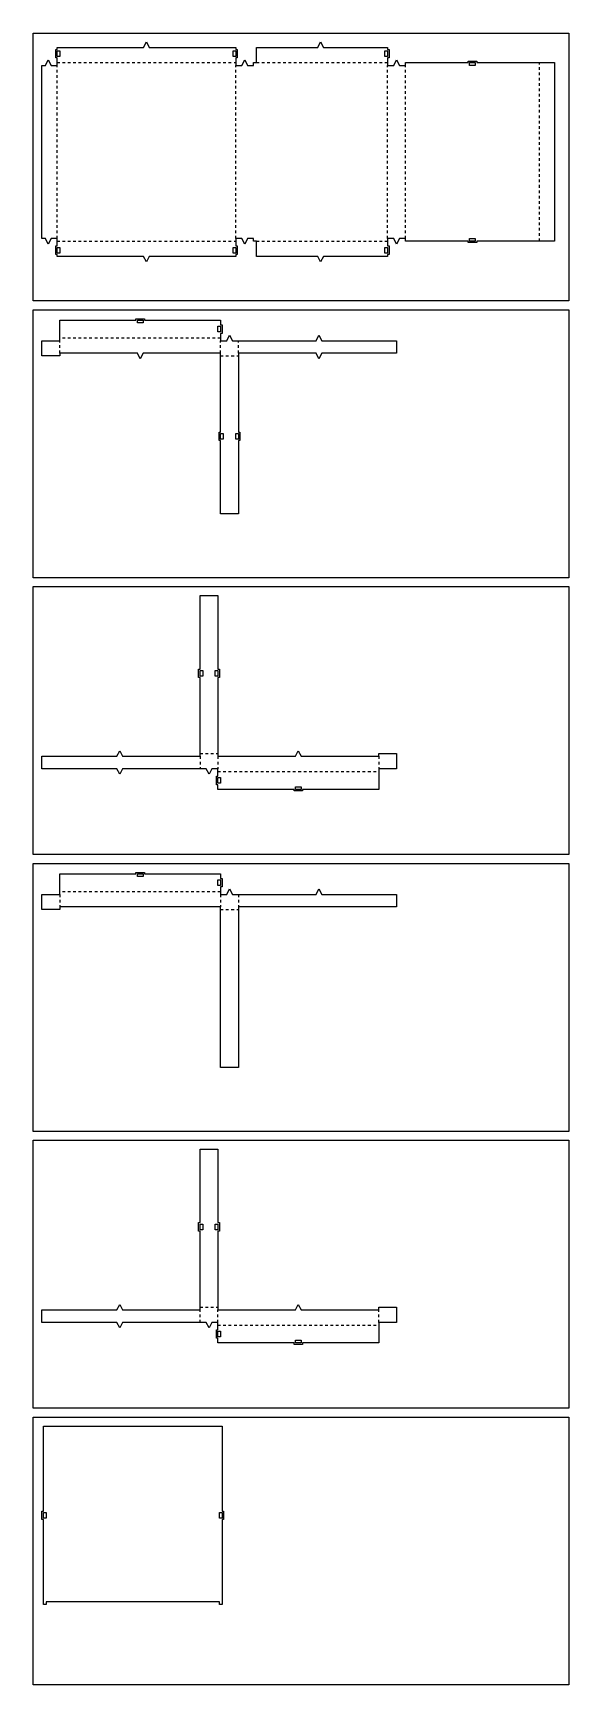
# Model space of a CAD drawing. Header units: metres. Extents: x 0 to 600, y -1550 to 300.
import ezdxf

# ---------------------------------------------------------------- set-up
doc = ezdxf.new("R2010")
doc.units = ezdxf.units.M

msp = doc.modelspace()

# ---------------------------------------------------------------- linework, layer by layer
at = {"layer": '1'}
for p, q in [((25.4125, 272.0625), (25.4125, 281.5875)), ((25.4125, 281.5875), (27, 281.5875)), ((27, 281.5875), (27, 283.825)), ((27, 283.825), (123.825, 283.825)), ((27, 273.65), (27, 280)), ((27, 280), (30, 280)), ((30, 280), (30, 273.65)), ((123.825, 283.825), (127, 290)), ((127, 290), (130.175, 283.825)), ((130.175, 283.825), (227, 283.825)), ((224, 273.65), (224, 280)), ((224, 280), (227, 280)), ((227, 283.825), (227, 281.5875)), ((227, 281.5875), (228.5875, 281.5875)), ((227, 280), (227, 273.65)), ((228.5875, 281.5875), (228.5875, 272.0625)), ((250, 266.825), (250, 283.825)), ((250, 283.825), (318.825, 283.825)), ((318.825, 283.825), (322, 290)), ((322, 290), (325.175, 283.825)), ((325.175, 283.825), (397, 283.825)), ((394, 273.65), (394, 280)), ((394, 280), (397, 280)), ((397, 283.825), (397, 281.5875)), ((397, 281.5875), (398.5875, 281.5875)), ((397, 280), (397, 273.65)), ((398.5875, 281.5875), (398.5875, 272.0625)), ((10, 69.825), (10, 263.825)), ((10, 263.825), (13.825, 263.825)), ((13.825, 263.825), (17, 270)), ((17, 270), (20.175, 263.825)), ((20.175, 263.825), (27, 263.825)), ((27, 272.0625), (25.4125, 272.0625)), ((30, 273.65), (27, 273.65)), ((27, 263.825), (27, 272.0625)), ((227, 273.65), (224, 273.65)), ((228.5875, 272.0625), (227, 272.0625)), ((227, 272.0625), (227, 263.825)), ((227, 263.825), (233.825, 263.825)), ((233.825, 263.825), (237, 270)), ((237, 270), (240.175, 263.825)), ((240.175, 263.825), (247, 263.825)), ((247, 263.825), (247, 266.825)), ((247, 266.825), (250, 266.825)), ((397, 273.65), (394, 273.65)), ((398.5875, 272.0625), (397, 272.0625)), ((397, 272.0625), (397, 263.825)), ((397, 263.825), (403.825, 263.825)), ((403.825, 263.825), (407, 270)), ((407, 270), (410.175, 263.825)), ((410.175, 263.825), (417, 263.825)), ((417, 263.825), (417, 266.825)), ((417, 266.825), (487.2375, 266.825)), ((487.2375, 266.825), (487.2375, 268.4125)), ((487.2375, 268.4125), (496.7625, 268.4125)), ((488.825, 266.825), (495.175, 266.825)), ((488.825, 263.825), (488.825, 266.825)), ((495.175, 263.825), (488.825, 263.825)), ((495.175, 266.825), (495.175, 263.825)), ((496.7625, 268.4125), (496.7625, 266.825)), ((496.7625, 266.825), (584, 266.825)), ((584, 266.825), (584, 66.825)), ((13.825, 69.825), (10, 69.825)), ((17, 63.65), (13.825, 69.825)), ((20.175, 69.825), (17, 63.65)), ((27, 69.825), (20.175, 69.825)), ((25.4125, 52.0625), (25.4125, 61.5875)), ((25.4125, 61.5875), (27, 61.5875)), ((27, 61.5875), (27, 69.825)), ((27, 53.65), (27, 60)), ((27, 60), (30, 60)), ((30, 60), (30, 53.65)), ((224, 53.65), (224, 60)), ((224, 60), (227, 60)), ((233.825, 69.825), (227, 69.825)), ((227, 69.825), (227, 61.5875)), ((227, 61.5875), (228.5875, 61.5875)), ((227, 60), (227, 53.65)), ((228.5875, 61.5875), (228.5875, 52.0625)), ((237, 63.65), (233.825, 69.825)), ((240.175, 69.825), (237, 63.65)), ((247, 69.825), (240.175, 69.825)), ((247, 66.825), (247, 69.825)), ((250, 66.825), (247, 66.825)), ((250, 49.825), (250, 66.825)), ((394, 53.65), (394, 60)), ((394, 60), (397, 60)), ((403.825, 69.825), (397, 69.825)), ((397, 69.825), (397, 61.5875)), ((397, 61.5875), (398.5875, 61.5875)), ((397, 60), (397, 53.65)), ((398.5875, 61.5875), (398.5875, 52.0625)), ((407, 63.65), (403.825, 69.825)), ((410.175, 69.825), (407, 63.65)), ((417, 69.825), (410.175, 69.825)), ((417, 66.825), (417, 69.825)), ((487.2375, 66.825), (417, 66.825)), ((487.2375, 65.2375), (487.2375, 66.825)), ((496.7625, 65.2375), (487.2375, 65.2375)), ((488.825, 66.825), (488.825, 69.825)), ((488.825, 69.825), (495.175, 69.825)), ((495.175, 66.825), (488.825, 66.825)), ((495.175, 69.825), (495.175, 66.825)), ((584, 66.825), (496.7625, 66.825)), ((496.7625, 66.825), (496.7625, 65.2375)), ((27, 52.0625), (25.4125, 52.0625)), ((30, 53.65), (27, 53.65)), ((27, 49.825), (27, 52.0625)), ((123.825, 49.825), (27, 49.825)), ((127, 43.65), (123.825, 49.825)), ((130.175, 49.825), (127, 43.65)), ((227, 49.825), (130.175, 49.825)), ((227, 53.65), (224, 53.65)), ((228.5875, 52.0625), (227, 52.0625)), ((227, 52.0625), (227, 49.825)), ((318.825, 49.825), (250, 49.825)), ((322, 43.65), (318.825, 49.825)), ((325.175, 49.825), (322, 43.65)), ((397, 49.825), (325.175, 49.825)), ((397, 53.65), (394, 53.65)), ((398.5875, 52.0625), (397, 52.0625)), ((397, 52.0625), (397, 49.825))]:
    msp.add_line(p, q, dxfattribs=at)
at = {"layer": '2'}
for p, q in [((11.5875, -1355.2375), (11.5875, -1260)), ((11.5875, -1260), (211.5875, -1260)), ((211.5875, -1260), (211.5875, -1355.2375)), ((10, -1364.7625), (10, -1355.2375)), ((10, -1355.2375), (11.5875, -1355.2375)), ((11.5875, -1364.7625), (10, -1364.7625)), ((11.5875, -1363.175), (11.5875, -1356.825)), ((11.5875, -1356.825), (14.5875, -1356.825)), ((14.5875, -1363.175), (11.5875, -1363.175)), ((11.5875, -1460), (11.5875, -1364.7625)), ((14.5875, -1356.825), (14.5875, -1363.175)), ((208.5875, -1363.175), (208.5875, -1356.825)), ((208.5875, -1356.825), (211.5875, -1356.825)), ((211.5875, -1363.175), (208.5875, -1363.175)), ((211.5875, -1355.2375), (213.175, -1355.2375)), ((211.5875, -1356.825), (211.5875, -1363.175)), ((211.5875, -1364.7625), (211.5875, -1460)), ((213.175, -1364.7625), (211.5875, -1364.7625)), ((213.175, -1355.2375), (213.175, -1364.7625)), ((14.5875, -1460), (11.5875, -1460)), ((208.5875, -1457), (14.5875, -1457)), ((14.5875, -1457), (14.5875, -1460)), ((208.5875, -1460), (208.5875, -1457)), ((211.5875, -1460), (208.5875, -1460))]:
    msp.add_line(p, q, dxfattribs=at)
at = {"layer": '3'}
for p, q in [((30, -44.5875), (30, -21.5875)), ((30, -21.5875), (115.2375, -21.5875)), ((115.2375, -21.5875), (115.2375, -20)), ((115.2375, -20), (124.7625, -20)), ((116.825, -21.5875), (123.175, -21.5875)), ((116.825, -24.5875), (116.825, -21.5875)), ((123.175, -24.5875), (116.825, -24.5875)), ((123.175, -21.5875), (123.175, -24.5875)), ((124.7625, -20), (124.7625, -21.5875)), ((124.7625, -21.5875), (210, -21.5875)), ((207, -34.7625), (207, -28.4125)), ((207, -28.4125), (210, -28.4125)), ((210, -34.7625), (207, -34.7625)), ((210, -21.5875), (210, -26.825)), ((210, -26.825), (211.5875, -26.825)), ((210, -28.4125), (210, -34.7625)), ((211.5875, -36.35), (210, -36.35)), ((210, -36.35), (210, -44.5875)), ((211.5875, -26.825), (211.5875, -36.35)), ((10, -61.5875), (10, -44.5875)), ((10, -44.5875), (30, -44.5875)), ((210, -44.5875), (216.825, -44.5875)), ((216.825, -44.5875), (220, -38.4125)), ((220, -38.4125), (223.175, -44.5875)), ((223.175, -44.5875), (316.825, -44.5875)), ((316.825, -44.5875), (320, -38.4125)), ((320, -38.4125), (323.175, -44.5875)), ((323.175, -44.5875), (407, -44.5875)), ((407, -44.5875), (407, -58.5875)), ((30, -61.5875), (10, -61.5875)), ((116.825, -58.5875), (30, -58.5875)), ((30, -58.5875), (30, -61.5875)), ((120, -64.7625), (116.825, -58.5875)), ((123.175, -58.5875), (120, -64.7625)), ((210, -58.5875), (123.175, -58.5875)), ((210, -146.825), (210, -58.5875)), ((316.825, -58.5875), (230, -58.5875)), ((230, -58.5875), (230, -146.825)), ((320, -64.7625), (316.825, -58.5875)), ((323.175, -58.5875), (320, -64.7625)), ((407, -58.5875), (323.175, -58.5875)), ((208.4125, -156.35), (208.4125, -146.825)), ((208.4125, -146.825), (210, -146.825)), ((230, -146.825), (231.5875, -146.825)), ((231.5875, -146.825), (231.5875, -156.35)), ((210, -156.35), (208.4125, -156.35)), ((210, -154.7625), (210, -148.4125)), ((210, -148.4125), (213, -148.4125)), ((213, -154.7625), (210, -154.7625)), ((210, -238.5875), (210, -156.35)), ((213, -148.4125), (213, -154.7625)), ((227, -154.7625), (227, -148.4125)), ((227, -148.4125), (230, -148.4125)), ((230, -154.7625), (227, -154.7625)), ((230, -148.4125), (230, -154.7625)), ((231.5875, -156.35), (230, -156.35)), ((230, -156.35), (230, -238.5875)), ((230, -238.5875), (210, -238.5875))]:
    msp.add_line(p, q, dxfattribs=at)
at = {"layer": '4'}
for p, q in [((187, -412.2375), (187, -330)), ((187, -330), (207, -330)), ((207, -330), (207, -412.2375)), ((185.4125, -421.7625), (185.4125, -412.2375)), ((185.4125, -412.2375), (187, -412.2375)), ((187, -421.7625), (185.4125, -421.7625)), ((187, -420.175), (187, -413.825)), ((187, -413.825), (190, -413.825)), ((190, -420.175), (187, -420.175)), ((187, -510), (187, -421.7625)), ((190, -413.825), (190, -420.175)), ((204, -420.175), (204, -413.825)), ((204, -413.825), (207, -413.825)), ((207, -420.175), (204, -420.175)), ((207, -412.2375), (208.5875, -412.2375)), ((207, -413.825), (207, -420.175)), ((208.5875, -421.7625), (207, -421.7625)), ((207, -421.7625), (207, -510)), ((208.5875, -412.2375), (208.5875, -421.7625)), ((10, -524), (10, -510)), ((10, -510), (93.825, -510)), ((93.825, -510), (97, -503.825)), ((97, -503.825), (100.175, -510)), ((100.175, -510), (187, -510)), ((207, -510), (293.825, -510)), ((293.825, -510), (297, -503.825)), ((297, -503.825), (300.175, -510)), ((300.175, -510), (387, -510)), ((387, -510), (387, -507)), ((387, -507), (407, -507)), ((407, -507), (407, -524)), ((93.825, -524), (10, -524)), ((97, -530.175), (93.825, -524)), ((100.175, -524), (97, -530.175)), ((193.825, -524), (100.175, -524)), ((197, -530.175), (193.825, -524)), ((200.175, -524), (197, -530.175)), ((207, -524), (200.175, -524)), ((205.4125, -541.7625), (205.4125, -532.2375)), ((205.4125, -532.2375), (207, -532.2375)), ((207, -532.2375), (207, -524)), ((207, -540.175), (207, -533.825)), ((207, -533.825), (210, -533.825)), ((210, -533.825), (210, -540.175)), ((407, -524), (387, -524)), ((387, -524), (387, -547)), ((207, -541.7625), (205.4125, -541.7625)), ((210, -540.175), (207, -540.175)), ((207, -547), (207, -541.7625)), ((292.2375, -547), (207, -547)), ((292.2375, -548.5875), (292.2375, -547)), ((301.7625, -548.5875), (292.2375, -548.5875)), ((293.825, -547), (293.825, -544)), ((293.825, -544), (300.175, -544)), ((300.175, -547), (293.825, -547)), ((300.175, -544), (300.175, -547)), ((387, -547), (301.7625, -547)), ((301.7625, -547), (301.7625, -548.5875))]:
    msp.add_line(p, q, dxfattribs=at)
at = {"layer": '5'}
for p, q in [((30, -664.5875), (30, -641.5875)), ((30, -641.5875), (115.2375, -641.5875)), ((115.2375, -641.5875), (115.2375, -640)), ((115.2375, -640), (124.7625, -640)), ((116.825, -641.5875), (123.175, -641.5875)), ((116.825, -644.5875), (116.825, -641.5875)), ((123.175, -644.5875), (116.825, -644.5875)), ((123.175, -641.5875), (123.175, -644.5875)), ((124.7625, -640), (124.7625, -641.5875)), ((124.7625, -641.5875), (210, -641.5875)), ((210, -641.5875), (210, -646.825)), ((210, -646.825), (211.5875, -646.825)), ((211.5875, -646.825), (211.5875, -656.35)), ((10, -681.5875), (10, -664.5875)), ((10, -664.5875), (30, -664.5875)), ((207, -654.7625), (207, -648.4125)), ((207, -648.4125), (210, -648.4125)), ((210, -654.7625), (207, -654.7625)), ((210, -648.4125), (210, -654.7625)), ((211.5875, -656.35), (210, -656.35)), ((210, -656.35), (210, -664.5875)), ((210, -664.5875), (216.825, -664.5875)), ((216.825, -664.5875), (220, -658.4125)), ((220, -658.4125), (223.175, -664.5875)), ((223.175, -664.5875), (316.825, -664.5875)), ((316.825, -664.5875), (320, -658.4125)), ((320, -658.4125), (323.175, -664.5875)), ((323.175, -664.5875), (407, -664.5875)), ((407, -664.5875), (407, -678.5875)), ((30, -681.5875), (10, -681.5875)), ((210, -678.5875), (30, -678.5875)), ((30, -678.5875), (30, -681.5875)), ((210, -858.5875), (210, -678.5875)), ((407, -678.5875), (230, -678.5875)), ((230, -678.5875), (230, -858.5875)), ((230, -858.5875), (210, -858.5875))]:
    msp.add_line(p, q, dxfattribs=at)
at = {"layer": '6'}
for p, q in [((187, -1032.2375), (187, -950)), ((187, -950), (207, -950)), ((207, -950), (207, -1032.2375)), ((185.4125, -1041.7625), (185.4125, -1032.2375)), ((185.4125, -1032.2375), (187, -1032.2375)), ((187, -1040.175), (187, -1033.825)), ((187, -1033.825), (190, -1033.825)), ((190, -1033.825), (190, -1040.175)), ((204, -1040.175), (204, -1033.825)), ((204, -1033.825), (207, -1033.825)), ((207, -1032.2375), (208.5875, -1032.2375)), ((207, -1033.825), (207, -1040.175)), ((208.5875, -1032.2375), (208.5875, -1041.7625)), ((187, -1041.7625), (185.4125, -1041.7625)), ((190, -1040.175), (187, -1040.175)), ((187, -1130), (187, -1041.7625)), ((207, -1040.175), (204, -1040.175)), ((208.5875, -1041.7625), (207, -1041.7625)), ((207, -1041.7625), (207, -1130)), ((93.825, -1130), (97, -1123.825)), ((97, -1123.825), (100.175, -1130)), ((293.825, -1130), (297, -1123.825)), ((297, -1123.825), (300.175, -1130)), ((387, -1130), (387, -1127)), ((387, -1127), (407, -1127)), ((407, -1127), (407, -1144)), ((10, -1144), (10, -1130)), ((10, -1130), (93.825, -1130)), ((93.825, -1144), (10, -1144)), ((97, -1150.175), (93.825, -1144)), ((100.175, -1144), (97, -1150.175)), ((100.175, -1130), (187, -1130)), ((193.825, -1144), (100.175, -1144)), ((197, -1150.175), (193.825, -1144)), ((200.175, -1144), (197, -1150.175)), ((207, -1144), (200.175, -1144)), ((207, -1130), (293.825, -1130)), ((207, -1152.2375), (207, -1144)), ((300.175, -1130), (387, -1130)), ((407, -1144), (387, -1144)), ((387, -1144), (387, -1167)), ((205.4125, -1161.7625), (205.4125, -1152.2375)), ((205.4125, -1152.2375), (207, -1152.2375)), ((207, -1161.7625), (205.4125, -1161.7625)), ((207, -1160.175), (207, -1153.825)), ((207, -1153.825), (210, -1153.825)), ((210, -1160.175), (207, -1160.175)), ((207, -1167), (207, -1161.7625)), ((210, -1153.825), (210, -1160.175)), ((293.825, -1167), (293.825, -1164)), ((293.825, -1164), (300.175, -1164)), ((300.175, -1164), (300.175, -1167)), ((292.2375, -1167), (207, -1167)), ((292.2375, -1168.5875), (292.2375, -1167)), ((301.7625, -1168.5875), (292.2375, -1168.5875)), ((300.175, -1167), (293.825, -1167)), ((387, -1167), (301.7625, -1167)), ((301.7625, -1167), (301.7625, -1168.5875))]:
    msp.add_line(p, q, dxfattribs=at)
at = {"layer": 'fold-line'}
for p, q in [((27, 266.825), (30, 266.825)), ((27, 261.825), (27, 263.825)), ((33, 266.825), (36, 266.825)), ((39, 266.825), (42, 266.825)), ((45, 266.825), (48, 266.825)), ((51, 266.825), (54, 266.825)), ((57, 266.825), (60, 266.825)), ((63, 266.825), (66, 266.825)), ((69, 266.825), (72, 266.825)), ((75, 266.825), (78, 266.825)), ((81, 266.825), (84, 266.825)), ((87, 266.825), (90, 266.825)), ((93, 266.825), (96, 266.825)), ((99, 266.825), (102, 266.825)), ((105, 266.825), (108, 266.825)), ((111, 266.825), (114, 266.825)), ((117, 266.825), (120, 266.825)), ((123, 266.825), (126, 266.825)), ((129, 266.825), (132, 266.825)), ((135, 266.825), (138, 266.825)), ((141, 266.825), (144, 266.825)), ((147, 266.825), (150, 266.825)), ((153, 266.825), (156, 266.825)), ((159, 266.825), (162, 266.825)), ((165, 266.825), (168, 266.825)), ((171, 266.825), (174, 266.825)), ((177, 266.825), (180, 266.825)), ((183, 266.825), (186, 266.825)), ((189, 266.825), (192, 266.825)), ((195, 266.825), (198, 266.825)), ((201, 266.825), (204, 266.825)), ((207, 266.825), (210, 266.825)), ((213, 266.825), (216, 266.825)), ((219, 266.825), (222, 266.825)), ((225, 266.825), (227, 266.825)), ((227, 261.825), (227, 263.825)), ((250, 266.825), (253, 266.825)), ((256, 266.825), (259, 266.825)), ((262, 266.825), (265, 266.825)), ((268, 266.825), (271, 266.825)), ((274, 266.825), (277, 266.825)), ((280, 266.825), (283, 266.825)), ((286, 266.825), (289, 266.825)), ((292, 266.825), (295, 266.825)), ((298, 266.825), (301, 266.825)), ((304, 266.825), (307, 266.825)), ((310, 266.825), (313, 266.825)), ((316, 266.825), (319, 266.825)), ((322, 266.825), (325, 266.825)), ((328, 266.825), (331, 266.825)), ((334, 266.825), (337, 266.825)), ((340, 266.825), (343, 266.825)), ((346, 266.825), (349, 266.825)), ((352, 266.825), (355, 266.825)), ((358, 266.825), (361, 266.825)), ((364, 266.825), (367, 266.825)), ((370, 266.825), (373, 266.825)), ((376, 266.825), (379, 266.825)), ((382, 266.825), (385, 266.825)), ((388, 266.825), (391, 266.825)), ((394, 266.825), (397, 266.825)), ((397, 261.825), (397, 263.825)), ((417, 261.825), (417, 263.825)), ((567, 264.825), (567, 266.825)), ((567, 258.825), (567, 261.825)), ((27, 255.825), (27, 258.825)), ((27, 249.825), (27, 252.825)), ((27, 243.825), (27, 246.825)), ((27, 237.825), (27, 240.825)), ((227, 255.825), (227, 258.825)), ((227, 249.825), (227, 252.825)), ((227, 243.825), (227, 246.825)), ((227, 237.825), (227, 240.825)), ((397, 255.825), (397, 258.825)), ((397, 249.825), (397, 252.825)), ((397, 243.825), (397, 246.825)), ((397, 237.825), (397, 240.825)), ((417, 255.825), (417, 258.825)), ((417, 249.825), (417, 252.825)), ((417, 243.825), (417, 246.825)), ((417, 237.825), (417, 240.825)), ((567, 252.825), (567, 255.825)), ((567, 246.825), (567, 249.825)), ((567, 240.825), (567, 243.825)), ((27, 231.825), (27, 234.825)), ((27, 225.825), (27, 228.825)), ((27, 219.825), (27, 222.825)), ((227, 231.825), (227, 234.825)), ((227, 225.825), (227, 228.825)), ((227, 219.825), (227, 222.825)), ((397, 231.825), (397, 234.825)), ((397, 225.825), (397, 228.825)), ((397, 219.825), (397, 222.825)), ((417, 231.825), (417, 234.825)), ((417, 225.825), (417, 228.825)), ((417, 219.825), (417, 222.825)), ((567, 234.825), (567, 237.825)), ((567, 228.825), (567, 231.825)), ((567, 222.825), (567, 225.825)), ((27, 213.825), (27, 216.825)), ((27, 207.825), (27, 210.825)), ((27, 201.825), (27, 204.825)), ((227, 213.825), (227, 216.825)), ((227, 207.825), (227, 210.825)), ((227, 201.825), (227, 204.825)), ((397, 213.825), (397, 216.825)), ((397, 207.825), (397, 210.825)), ((397, 201.825), (397, 204.825)), ((417, 213.825), (417, 216.825)), ((417, 207.825), (417, 210.825)), ((417, 201.825), (417, 204.825)), ((567, 216.825), (567, 219.825)), ((567, 210.825), (567, 213.825)), ((567, 204.825), (567, 207.825)), ((27, 195.825), (27, 198.825)), ((27, 189.825), (27, 192.825)), ((27, 183.825), (27, 186.825)), ((227, 195.825), (227, 198.825)), ((227, 189.825), (227, 192.825)), ((227, 183.825), (227, 186.825)), ((397, 195.825), (397, 198.825)), ((397, 189.825), (397, 192.825)), ((397, 183.825), (397, 186.825)), ((417, 195.825), (417, 198.825)), ((417, 189.825), (417, 192.825)), ((417, 183.825), (417, 186.825)), ((567, 198.825), (567, 201.825)), ((567, 192.825), (567, 195.825)), ((567, 186.825), (567, 189.825)), ((27, 177.825), (27, 180.825)), ((27, 171.825), (27, 174.825)), ((27, 165.825), (27, 168.825)), ((227, 177.825), (227, 180.825)), ((227, 171.825), (227, 174.825)), ((227, 165.825), (227, 168.825)), ((397, 177.825), (397, 180.825)), ((397, 171.825), (397, 174.825)), ((397, 165.825), (397, 168.825)), ((417, 177.825), (417, 180.825)), ((417, 171.825), (417, 174.825)), ((417, 165.825), (417, 168.825)), ((567, 180.825), (567, 183.825)), ((567, 174.825), (567, 177.825)), ((567, 168.825), (567, 171.825)), ((27, 159.825), (27, 162.825)), ((27, 153.825), (27, 156.825)), ((27, 147.825), (27, 150.825)), ((227, 159.825), (227, 162.825)), ((227, 153.825), (227, 156.825)), ((227, 147.825), (227, 150.825)), ((397, 159.825), (397, 162.825)), ((397, 153.825), (397, 156.825)), ((397, 147.825), (397, 150.825)), ((417, 159.825), (417, 162.825)), ((417, 153.825), (417, 156.825)), ((417, 147.825), (417, 150.825)), ((567, 162.825), (567, 165.825)), ((567, 156.825), (567, 159.825)), ((567, 150.825), (567, 153.825)), ((27, 141.825), (27, 144.825)), ((27, 135.825), (27, 138.825)), ((27, 129.825), (27, 132.825)), ((227, 141.825), (227, 144.825)), ((227, 135.825), (227, 138.825)), ((227, 129.825), (227, 132.825)), ((397, 141.825), (397, 144.825)), ((397, 135.825), (397, 138.825)), ((397, 129.825), (397, 132.825)), ((417, 141.825), (417, 144.825)), ((417, 135.825), (417, 138.825)), ((417, 129.825), (417, 132.825)), ((567, 144.825), (567, 147.825)), ((567, 138.825), (567, 141.825)), ((567, 132.825), (567, 135.825)), ((567, 126.825), (567, 129.825)), ((27, 123.825), (27, 126.825)), ((27, 117.825), (27, 120.825)), ((27, 111.825), (27, 114.825)), ((227, 123.825), (227, 126.825)), ((227, 117.825), (227, 120.825)), ((227, 111.825), (227, 114.825)), ((397, 123.825), (397, 126.825)), ((397, 117.825), (397, 120.825)), ((397, 111.825), (397, 114.825)), ((417, 123.825), (417, 126.825)), ((417, 117.825), (417, 120.825)), ((417, 111.825), (417, 114.825)), ((567, 120.825), (567, 123.825)), ((567, 114.825), (567, 117.825)), ((567, 108.825), (567, 111.825)), ((27, 105.825), (27, 108.825)), ((27, 99.825), (27, 102.825)), ((27, 93.825), (27, 96.825)), ((227, 105.825), (227, 108.825)), ((227, 99.825), (227, 102.825)), ((227, 93.825), (227, 96.825)), ((397, 105.825), (397, 108.825)), ((397, 99.825), (397, 102.825)), ((397, 93.825), (397, 96.825)), ((417, 105.825), (417, 108.825)), ((417, 99.825), (417, 102.825)), ((417, 93.825), (417, 96.825)), ((567, 102.825), (567, 105.825)), ((567, 96.825), (567, 99.825)), ((567, 90.825), (567, 93.825)), ((27, 87.825), (27, 90.825)), ((27, 81.825), (27, 84.825)), ((27, 75.825), (27, 78.825)), ((227, 87.825), (227, 90.825)), ((227, 81.825), (227, 84.825)), ((227, 75.825), (227, 78.825)), ((397, 87.825), (397, 90.825)), ((397, 81.825), (397, 84.825)), ((397, 75.825), (397, 78.825)), ((417, 87.825), (417, 90.825)), ((417, 81.825), (417, 84.825)), ((417, 75.825), (417, 78.825)), ((567, 84.825), (567, 87.825)), ((567, 78.825), (567, 81.825)), ((567, 72.825), (567, 75.825)), ((27, 69.825), (27, 72.825)), ((27, 66.825), (30, 66.825)), ((33, 66.825), (36, 66.825)), ((39, 66.825), (42, 66.825)), ((45, 66.825), (48, 66.825)), ((51, 66.825), (54, 66.825)), ((57, 66.825), (60, 66.825)), ((63, 66.825), (66, 66.825)), ((69, 66.825), (72, 66.825)), ((75, 66.825), (78, 66.825)), ((81, 66.825), (84, 66.825)), ((87, 66.825), (90, 66.825)), ((93, 66.825), (96, 66.825)), ((99, 66.825), (102, 66.825)), ((105, 66.825), (108, 66.825)), ((111, 66.825), (114, 66.825)), ((117, 66.825), (120, 66.825)), ((123, 66.825), (126, 66.825)), ((129, 66.825), (132, 66.825)), ((135, 66.825), (138, 66.825)), ((141, 66.825), (144, 66.825)), ((147, 66.825), (150, 66.825)), ((153, 66.825), (156, 66.825)), ((159, 66.825), (162, 66.825)), ((165, 66.825), (168, 66.825)), ((171, 66.825), (174, 66.825)), ((177, 66.825), (180, 66.825)), ((183, 66.825), (186, 66.825)), ((189, 66.825), (192, 66.825)), ((195, 66.825), (198, 66.825)), ((201, 66.825), (204, 66.825)), ((207, 66.825), (210, 66.825)), ((213, 66.825), (216, 66.825)), ((219, 66.825), (222, 66.825)), ((225, 66.825), (227, 66.825)), ((227, 69.825), (227, 72.825)), ((250, 66.825), (253, 66.825)), ((256, 66.825), (259, 66.825)), ((262, 66.825), (265, 66.825)), ((268, 66.825), (271, 66.825)), ((274, 66.825), (277, 66.825)), ((280, 66.825), (283, 66.825)), ((286, 66.825), (289, 66.825)), ((292, 66.825), (295, 66.825)), ((298, 66.825), (301, 66.825)), ((304, 66.825), (307, 66.825)), ((310, 66.825), (313, 66.825)), ((316, 66.825), (319, 66.825)), ((322, 66.825), (325, 66.825)), ((328, 66.825), (331, 66.825)), ((334, 66.825), (337, 66.825)), ((340, 66.825), (343, 66.825)), ((346, 66.825), (349, 66.825)), ((352, 66.825), (355, 66.825)), ((358, 66.825), (361, 66.825)), ((364, 66.825), (367, 66.825)), ((370, 66.825), (373, 66.825)), ((376, 66.825), (379, 66.825)), ((382, 66.825), (385, 66.825)), ((388, 66.825), (391, 66.825)), ((394, 66.825), (397, 66.825)), ((397, 69.825), (397, 72.825)), ((417, 69.825), (417, 72.825)), ((567, 66.825), (567, 69.825)), ((30, -46.5875), (30, -44.5875)), ((30, -52.5875), (30, -49.5875)), ((36, -41.5875), (33, -41.5875)), ((42, -41.5875), (39, -41.5875)), ((48, -41.5875), (45, -41.5875)), ((54, -41.5875), (51, -41.5875)), ((60, -41.5875), (57, -41.5875)), ((66, -41.5875), (63, -41.5875)), ((72, -41.5875), (69, -41.5875)), ((78, -41.5875), (75, -41.5875)), ((84, -41.5875), (81, -41.5875)), ((90, -41.5875), (87, -41.5875)), ((96, -41.5875), (93, -41.5875)), ((102, -41.5875), (99, -41.5875)), ((108, -41.5875), (105, -41.5875)), ((114, -41.5875), (111, -41.5875)), ((120, -41.5875), (117, -41.5875)), ((126, -41.5875), (123, -41.5875)), ((132, -41.5875), (129, -41.5875)), ((138, -41.5875), (135, -41.5875)), ((144, -41.5875), (141, -41.5875)), ((150, -41.5875), (147, -41.5875)), ((156, -41.5875), (153, -41.5875)), ((162, -41.5875), (159, -41.5875)), ((168, -41.5875), (165, -41.5875)), ((174, -41.5875), (171, -41.5875)), ((180, -41.5875), (177, -41.5875)), ((186, -41.5875), (183, -41.5875)), ((192, -41.5875), (189, -41.5875)), ((198, -41.5875), (195, -41.5875)), ((204, -41.5875), (201, -41.5875)), ((210, -41.5875), (207, -41.5875)), ((210, -46.5875), (210, -44.5875)), ((210, -52.5875), (210, -49.5875)), ((230, -46.5875), (230, -44.5875)), ((230, -52.5875), (230, -49.5875)), ((30, -58.5875), (30, -55.5875)), ((210, -58.5875), (210, -55.5875)), ((210, -61.5875), (213, -61.5875)), ((216, -61.5875), (219, -61.5875)), ((222, -61.5875), (225, -61.5875)), ((228, -61.5875), (230, -61.5875)), ((230, -58.5875), (230, -55.5875)), ((187, -507), (190, -507)), ((187, -510), (187, -513)), ((187, -516), (187, -519)), ((193, -507), (196, -507)), ((199, -507), (202, -507)), ((205, -507), (207, -507)), ((207, -510), (207, -513)), ((207, -516), (207, -519)), ((387, -510), (387, -513)), ((387, -516), (387, -519)), ((187, -522), (187, -524)), ((207, -522), (207, -524)), ((207, -527), (210, -527)), ((213, -527), (216, -527)), ((219, -527), (222, -527)), ((225, -527), (228, -527)), ((231, -527), (234, -527)), ((237, -527), (240, -527)), ((243, -527), (246, -527)), ((249, -527), (252, -527)), ((255, -527), (258, -527)), ((261, -527), (264, -527)), ((267, -527), (270, -527)), ((273, -527), (276, -527)), ((279, -527), (282, -527)), ((285, -527), (288, -527)), ((291, -527), (294, -527)), ((297, -527), (300, -527)), ((303, -527), (306, -527)), ((309, -527), (312, -527)), ((315, -527), (318, -527)), ((321, -527), (324, -527)), ((327, -527), (330, -527)), ((333, -527), (336, -527)), ((339, -527), (342, -527)), ((345, -527), (348, -527)), ((351, -527), (354, -527)), ((357, -527), (360, -527)), ((363, -527), (366, -527)), ((369, -527), (372, -527)), ((375, -527), (378, -527)), ((381, -527), (384, -527)), ((387, -522), (387, -524)), ((30, -664.5875), (30, -667.5875)), ((36, -661.5875), (33, -661.5875)), ((42, -661.5875), (39, -661.5875)), ((48, -661.5875), (45, -661.5875)), ((54, -661.5875), (51, -661.5875)), ((60, -661.5875), (57, -661.5875)), ((66, -661.5875), (63, -661.5875)), ((72, -661.5875), (69, -661.5875)), ((78, -661.5875), (75, -661.5875)), ((84, -661.5875), (81, -661.5875)), ((90, -661.5875), (87, -661.5875)), ((96, -661.5875), (93, -661.5875)), ((102, -661.5875), (99, -661.5875)), ((108, -661.5875), (105, -661.5875)), ((114, -661.5875), (111, -661.5875)), ((120, -661.5875), (117, -661.5875)), ((126, -661.5875), (123, -661.5875)), ((132, -661.5875), (129, -661.5875)), ((138, -661.5875), (135, -661.5875)), ((144, -661.5875), (141, -661.5875)), ((150, -661.5875), (147, -661.5875)), ((156, -661.5875), (153, -661.5875)), ((162, -661.5875), (159, -661.5875)), ((168, -661.5875), (165, -661.5875)), ((174, -661.5875), (171, -661.5875)), ((180, -661.5875), (177, -661.5875)), ((186, -661.5875), (183, -661.5875)), ((192, -661.5875), (189, -661.5875)), ((198, -661.5875), (195, -661.5875)), ((204, -661.5875), (201, -661.5875)), ((210, -661.5875), (207, -661.5875)), ((210, -664.5875), (210, -667.5875)), ((230, -664.5875), (230, -667.5875)), ((30, -670.5875), (30, -673.5875)), ((30, -676.5875), (30, -678.5875)), ((210, -670.5875), (210, -673.5875)), ((210, -676.5875), (210, -678.5875)), ((210, -681.5875), (213, -681.5875)), ((216, -681.5875), (219, -681.5875)), ((222, -681.5875), (225, -681.5875)), ((228, -681.5875), (230, -681.5875)), ((230, -670.5875), (230, -673.5875)), ((230, -676.5875), (230, -678.5875)), ((187, -1127), (190, -1127)), ((193, -1127), (196, -1127)), ((199, -1127), (202, -1127)), ((205, -1127), (207, -1127)), ((187, -1132), (187, -1130)), ((187, -1138), (187, -1135)), ((187, -1144), (187, -1141)), ((207, -1132), (207, -1130)), ((207, -1138), (207, -1135)), ((207, -1144), (207, -1141)), ((207, -1147), (210, -1147)), ((213, -1147), (216, -1147)), ((219, -1147), (222, -1147)), ((225, -1147), (228, -1147)), ((231, -1147), (234, -1147)), ((237, -1147), (240, -1147)), ((243, -1147), (246, -1147)), ((249, -1147), (252, -1147)), ((255, -1147), (258, -1147)), ((261, -1147), (264, -1147)), ((267, -1147), (270, -1147)), ((273, -1147), (276, -1147)), ((279, -1147), (282, -1147)), ((285, -1147), (288, -1147)), ((291, -1147), (294, -1147)), ((297, -1147), (300, -1147)), ((303, -1147), (306, -1147)), ((309, -1147), (312, -1147)), ((315, -1147), (318, -1147)), ((321, -1147), (324, -1147)), ((327, -1147), (330, -1147)), ((333, -1147), (336, -1147)), ((339, -1147), (342, -1147)), ((345, -1147), (348, -1147)), ((351, -1147), (354, -1147)), ((357, -1147), (360, -1147)), ((363, -1147), (366, -1147)), ((369, -1147), (372, -1147)), ((375, -1147), (378, -1147)), ((381, -1147), (384, -1147)), ((387, -1132), (387, -1130)), ((387, -1138), (387, -1135)), ((387, -1144), (387, -1141))]:
    msp.add_line(p, q, dxfattribs=at)
at = {"layer": 'sheet_boundary'}
for p, q in [((0, 300), (600, 300)), ((0, 0), (0, 300)), ((600, 300), (600, 0)), ((600, 0), (0, 0))]:
    msp.add_line(p, q, dxfattribs=at)
at = {"layer": 'sheet_boundary_2'}
for p, q in [((0, -10), (600, -10)), ((0, -310), (0, -10)), ((600, -10), (600, -310)), ((600, -310), (0, -310))]:
    msp.add_line(p, q, dxfattribs=at)
at = {"layer": 'sheet_boundary_3'}
for p, q in [((0, -320), (600, -320)), ((0, -620), (0, -320)), ((600, -320), (600, -620)), ((600, -620), (0, -620))]:
    msp.add_line(p, q, dxfattribs=at)
at = {"layer": 'sheet_boundary_4'}
for p, q in [((0, -630), (600, -630)), ((0, -930), (0, -630)), ((600, -630), (600, -930)), ((600, -930), (0, -930))]:
    msp.add_line(p, q, dxfattribs=at)
at = {"layer": 'sheet_boundary_5'}
for p, q in [((0, -940), (600, -940)), ((0, -1240), (0, -940)), ((600, -940), (600, -1240)), ((600, -1240), (0, -1240))]:
    msp.add_line(p, q, dxfattribs=at)
at = {"layer": 'sheet_boundary_6'}
for p, q in [((0, -1250), (600, -1250)), ((0, -1550), (0, -1250)), ((600, -1250), (600, -1550)), ((600, -1550), (0, -1550))]:
    msp.add_line(p, q, dxfattribs=at)

doc.saveas('drawing.dxf')
